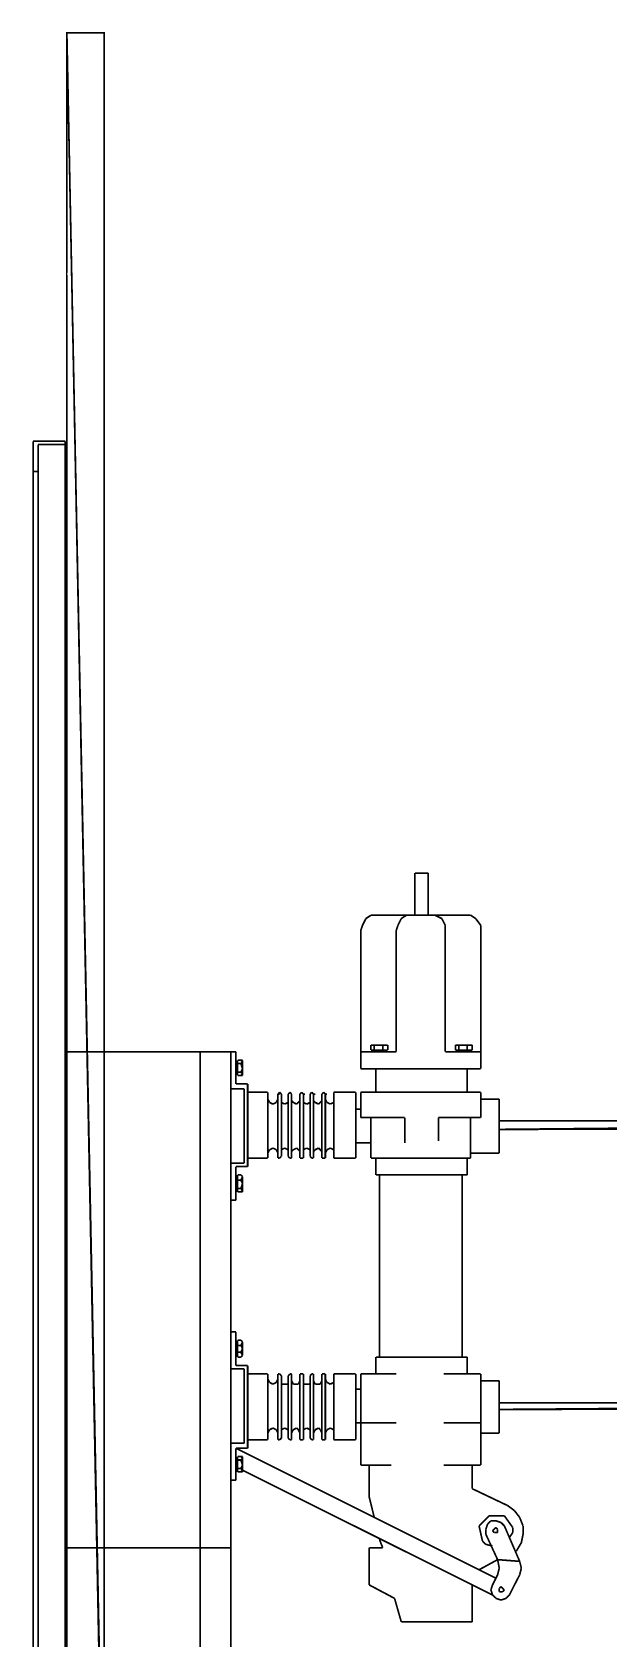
# Model space of a CAD drawing. Header units: metres. Extents: x 3290 to 4536, y 1562 to 1983.
# Drawn here: x 4036.34 to 4044.18, y 1643.27 to 1665.13 of the extents above; entities that cross this region are included whole.
import ezdxf

# ---------------------------------------------------------------- set-up
doc = ezdxf.new("R2010")
doc.units = ezdxf.units.M
for name, color, linetype in [('C00-00-00-BLACK', 7, 'Continuous'), ('C62-64-65', 252, 'Continuous'), ('CC6-C8-CA', 254, 'Continuous'), ('CFF-00-00', 1, 'Continuous')]:
    doc.layers.add(name, color=color, linetype=linetype)

msp = doc.modelspace()

# ---------------------------------------------------------------- linework, layer by layer
at = {"layer": 'C00-00-00-BLACK', "const_width": 0.0229}
for points in [[(4037.318, 1639.55), (4037.318, 1665.123), (4036.813, 1665.123), (4036.813, 1639.55)], [(4036.353, 1659.567), (4036.353, 1640.468)], [(4036.353, 1659.567), (4036.79, 1659.567)], [(4036.79, 1659.567), (4036.79, 1640.468)], [(4036.422, 1659.522), (4036.422, 1640.538)], [(4036.422, 1659.522), (4036.79, 1659.522)], [(4036.353, 1659.155), (4036.422, 1659.155)], [(4041.727, 1653.691), (4041.545, 1653.691)], [(4041.545, 1653.691), (4041.545, 1653.117)], [(4041.727, 1653.691), (4041.545, 1653.691)], [(4041.727, 1653.117), (4041.727, 1653.691)], [(4040.878, 1653.071), (4040.832, 1652.979)], [(4040.947, 1653.117), (4040.878, 1653.071)], [(4041.038, 1653.117), (4040.947, 1653.117)], [(4042.21, 1653.117), (4041.038, 1653.117)], [(4041.038, 1653.117), (4042.21, 1653.117)], [(4041.36, 1653.071), (4041.314, 1652.979)], [(4041.43, 1653.117), (4041.36, 1653.071)], [(4041.522, 1653.117), (4041.43, 1653.117)], [(4041.819, 1653.117), (4041.751, 1653.117)], [(4041.911, 1653.071), (4041.819, 1653.117)], [(4041.958, 1652.979), (4041.911, 1653.071)], [(4042.302, 1653.117), (4042.21, 1653.117)], [(4042.371, 1653.071), (4042.302, 1653.117)], [(4042.44, 1652.979), (4042.371, 1653.071)], [(4040.832, 1652.979), (4040.809, 1652.91)], [(4040.809, 1652.91), (4040.809, 1651.027)], [(4041.314, 1652.979), (4041.291, 1652.91)], [(4041.291, 1651.258), (4041.291, 1652.91)], [(4041.958, 1652.91), (4041.958, 1652.979)], [(4041.958, 1651.258), (4041.958, 1652.91)], [(4042.44, 1652.91), (4042.44, 1652.979)], [(4042.44, 1652.91), (4042.44, 1651.027)], [(4036.79, 1651.258), (4036.79, 1644.509)], [(4039.111, 1651.258), (4036.79, 1651.258)], [(4038.627, 1651.258), (4038.627, 1639.664)], [(4039.041, 1651.258), (4039.041, 1642.558)], [(4039.111, 1650.821), (4039.111, 1651.258)], [(4041.291, 1651.258), (4040.809, 1651.258)], [(4040.97, 1651.35), (4040.947, 1651.35)], [(4040.947, 1651.281), (4040.947, 1651.35)], [(4040.947, 1651.35), (4040.97, 1651.35)], [(4040.947, 1651.35), (4041.153, 1651.35)], [(4040.947, 1651.281), (4041.176, 1651.281)], [(4040.992, 1651.35), (4040.97, 1651.35)], [(4040.97, 1651.281), (4040.97, 1651.258)], [(4040.992, 1651.281), (4040.992, 1651.35)], [(4041.062, 1651.35), (4040.992, 1651.35)], [(4041.107, 1651.35), (4041.062, 1651.35)], [(4041.107, 1651.281), (4041.107, 1651.35)], [(4041.131, 1651.35), (4041.107, 1651.35)], [(4041.176, 1651.35), (4041.131, 1651.35)], [(4041.176, 1651.35), (4041.153, 1651.35)], [(4041.153, 1651.281), (4041.153, 1651.258)], [(4041.176, 1651.281), (4041.176, 1651.35)], [(4041.958, 1651.258), (4042.44, 1651.258)], [(4042.118, 1651.35), (4042.095, 1651.35)], [(4042.095, 1651.281), (4042.095, 1651.35)], [(4042.095, 1651.35), (4042.118, 1651.35)], [(4042.095, 1651.35), (4042.302, 1651.35)], [(4042.095, 1651.281), (4042.325, 1651.281)], [(4042.142, 1651.35), (4042.118, 1651.35)], [(4042.118, 1651.281), (4042.118, 1651.258)], [(4042.142, 1651.281), (4042.142, 1651.35)], [(4042.21, 1651.35), (4042.142, 1651.35)], [(4042.256, 1651.35), (4042.21, 1651.35)], [(4042.256, 1651.281), (4042.256, 1651.35)], [(4042.302, 1651.35), (4042.256, 1651.35)], [(4042.325, 1651.35), (4042.302, 1651.35)], [(4042.325, 1651.35), (4042.302, 1651.35)], [(4042.302, 1651.281), (4042.302, 1651.258)], [(4042.325, 1651.281), (4042.325, 1651.35)], [(4039.111, 1651.121), (4039.111, 1650.959)], [(4039.133, 1651.121), (4039.111, 1651.121)], [(4039.133, 1651.143), (4039.133, 1650.936)], [(4039.179, 1651.143), (4039.133, 1651.143)], [(4039.133, 1651.098), (4039.179, 1651.098)], [(4039.201, 1651.143), (4039.179, 1651.143)], [(4039.201, 1651.121), (4039.179, 1651.143)], [(4039.179, 1651.098), (4039.201, 1651.121)], [(4039.201, 1651.027), (4039.179, 1651.098)], [(4039.179, 1650.981), (4039.201, 1651.027)], [(4039.201, 1651.143), (4039.201, 1650.936)], [(4042.44, 1651.027), (4040.809, 1651.027)], [(4041.015, 1651.027), (4041.015, 1650.707)], [(4042.256, 1651.027), (4042.256, 1650.707)], [(4039.133, 1650.959), (4039.111, 1650.959)], [(4039.271, 1650.821), (4039.111, 1650.821)], [(4039.133, 1650.981), (4039.179, 1650.981)], [(4039.179, 1650.936), (4039.133, 1650.936)], [(4039.201, 1650.959), (4039.179, 1650.981)], [(4039.179, 1650.936), (4039.201, 1650.959)], [(4039.201, 1650.936), (4039.179, 1650.936)], [(4039.271, 1650.821), (4039.271, 1649.696)], [(4039.224, 1650.752), (4039.041, 1650.752)], [(4039.224, 1650.752), (4039.224, 1649.743)], [(4039.545, 1650.707), (4039.271, 1650.707)], [(4039.545, 1650.707), (4039.545, 1649.811)], [(4039.545, 1650.615), (4039.569, 1650.569)], [(4039.66, 1650.569), (4039.683, 1650.615)], [(4039.706, 1650.707), (4039.683, 1650.683)], [(4039.683, 1650.683), (4039.683, 1649.834)], [(4039.683, 1650.683), (4039.706, 1650.683)], [(4039.729, 1650.683), (4039.706, 1650.707)], [(4039.729, 1650.683), (4039.729, 1649.834)], [(4039.729, 1650.592), (4039.729, 1650.569)], [(4039.845, 1650.707), (4039.822, 1650.683)], [(4039.822, 1650.683), (4039.822, 1649.834)], [(4039.822, 1650.569), (4039.822, 1650.592)], [(4039.868, 1650.683), (4039.845, 1650.707)], [(4039.868, 1650.683), (4039.868, 1649.834)], [(4039.868, 1650.592), (4039.891, 1650.569)], [(4039.96, 1650.569), (4039.982, 1650.592)], [(4040.006, 1650.707), (4039.982, 1650.683)], [(4039.982, 1650.683), (4039.982, 1649.834)], [(4040.028, 1650.683), (4040.006, 1650.707)], [(4040.028, 1650.683), (4040.028, 1649.834)], [(4040.028, 1650.683), (4040.051, 1650.683)], [(4040.028, 1650.592), (4040.028, 1650.569)], [(4040.143, 1650.707), (4040.12, 1650.683)], [(4040.12, 1650.683), (4040.12, 1649.834)], [(4040.12, 1650.569), (4040.12, 1650.592)], [(4040.166, 1650.683), (4040.143, 1650.707)], [(4040.166, 1650.683), (4040.166, 1649.834)], [(4040.166, 1650.683), (4040.189, 1650.683)], [(4040.166, 1650.592), (4040.189, 1650.569)], [(4040.258, 1650.569), (4040.28, 1650.592)], [(4040.304, 1650.707), (4040.28, 1650.683)], [(4040.28, 1650.683), (4040.28, 1649.834)], [(4040.327, 1650.683), (4040.304, 1650.707)], [(4040.327, 1650.683), (4040.327, 1649.834)], [(4040.327, 1650.683), (4040.349, 1650.683)], [(4040.327, 1650.615), (4040.349, 1650.569)], [(4040.441, 1650.707), (4040.441, 1649.811)], [(4040.741, 1650.707), (4040.441, 1650.707)], [(4040.441, 1650.569), (4040.441, 1650.615)], [(4040.741, 1650.707), (4040.741, 1649.811)], [(4042.44, 1650.707), (4040.809, 1650.707)], [(4040.809, 1650.707), (4040.809, 1650.363)], [(4042.44, 1650.707), (4042.44, 1650.363)], [(4042.692, 1650.615), (4042.44, 1650.615)], [(4042.692, 1650.615), (4042.692, 1649.88)], [(4039.569, 1650.569), (4039.614, 1650.546)], [(4039.614, 1650.546), (4039.66, 1650.569)], [(4039.729, 1650.569), (4039.774, 1650.546)], [(4039.774, 1650.546), (4039.822, 1650.569)], [(4039.891, 1650.569), (4039.936, 1650.546)], [(4039.936, 1650.546), (4039.96, 1650.569)], [(4040.028, 1650.569), (4040.074, 1650.546)], [(4040.074, 1650.546), (4040.12, 1650.569)], [(4040.189, 1650.569), (4040.235, 1650.546)], [(4040.235, 1650.546), (4040.258, 1650.569)], [(4040.349, 1650.569), (4040.395, 1650.546)], [(4040.395, 1650.546), (4040.441, 1650.569)], [(4040.809, 1650.478), (4040.741, 1650.478)], [(4040.809, 1650.363), (4041.407, 1650.363)], [(4040.947, 1650.363), (4040.947, 1649.811)], [(4041.407, 1650.363), (4041.407, 1650.018)], [(4042.44, 1650.363), (4041.865, 1650.363)], [(4041.865, 1650.363), (4041.865, 1650.042)], [(4042.302, 1650.363), (4042.302, 1649.811)], [(4039.614, 1649.948), (4039.569, 1649.925)], [(4039.66, 1649.925), (4039.614, 1649.948)], [(4039.774, 1649.948), (4039.729, 1649.925)], [(4039.822, 1649.925), (4039.774, 1649.948)], [(4039.936, 1649.948), (4039.891, 1649.925)], [(4039.96, 1649.925), (4039.936, 1649.948)], [(4040.074, 1649.948), (4040.028, 1649.925)], [(4040.12, 1649.925), (4040.074, 1649.948)], [(4040.235, 1649.948), (4040.189, 1649.925)], [(4040.258, 1649.925), (4040.235, 1649.948)], [(4040.395, 1649.948), (4040.349, 1649.925)], [(4040.441, 1649.925), (4040.395, 1649.948)], [(4040.947, 1650.018), (4040.741, 1650.018)], [(4039.224, 1649.743), (4039.041, 1649.743)], [(4039.545, 1649.811), (4039.271, 1649.811)], [(4039.569, 1649.925), (4039.545, 1649.88)], [(4039.683, 1649.88), (4039.66, 1649.925)], [(4039.683, 1649.834), (4039.683, 1649.811)], [(4039.683, 1649.811), (4039.706, 1649.811)], [(4039.706, 1649.811), (4039.729, 1649.834)], [(4039.729, 1649.925), (4039.729, 1649.903)], [(4039.822, 1649.903), (4039.822, 1649.925)], [(4039.822, 1649.834), (4039.845, 1649.811)], [(4039.845, 1649.811), (4039.868, 1649.811)], [(4039.891, 1649.925), (4039.868, 1649.903)], [(4039.868, 1649.811), (4039.868, 1649.834)], [(4039.982, 1649.903), (4039.96, 1649.925)], [(4039.982, 1649.834), (4039.982, 1649.811)], [(4039.982, 1649.811), (4040.028, 1649.811)], [(4040.028, 1649.925), (4040.028, 1649.903)], [(4040.028, 1649.811), (4040.028, 1649.834)], [(4040.12, 1649.903), (4040.12, 1649.925)], [(4040.12, 1649.834), (4040.143, 1649.811)], [(4040.143, 1649.811), (4040.166, 1649.811)], [(4040.189, 1649.925), (4040.166, 1649.903)], [(4040.166, 1649.811), (4040.166, 1649.834)], [(4040.28, 1649.903), (4040.258, 1649.925)], [(4040.28, 1649.834), (4040.28, 1649.811)], [(4040.28, 1649.811), (4040.327, 1649.811)], [(4040.349, 1649.925), (4040.327, 1649.88)], [(4040.327, 1649.811), (4040.327, 1649.834)], [(4040.441, 1649.88), (4040.441, 1649.925)], [(4040.741, 1649.811), (4040.441, 1649.811)], [(4042.302, 1649.811), (4040.947, 1649.811)], [(4041.015, 1649.811), (4041.015, 1649.582)], [(4042.256, 1649.811), (4042.256, 1649.582)], [(4042.692, 1649.88), (4042.302, 1649.88)], [(4039.111, 1649.696), (4039.111, 1649.238)], [(4039.271, 1649.696), (4039.111, 1649.696)], [(4039.111, 1649.559), (4039.111, 1649.375)], [(4039.133, 1649.559), (4039.111, 1649.559)], [(4039.133, 1649.582), (4039.133, 1649.352)], [(4039.133, 1649.582), (4039.179, 1649.582)], [(4039.133, 1649.512), (4039.179, 1649.512)], [(4039.201, 1649.559), (4039.179, 1649.582)], [(4039.179, 1649.582), (4039.201, 1649.559)], [(4039.179, 1649.512), (4039.201, 1649.559)], [(4039.201, 1649.467), (4039.179, 1649.512)], [(4039.201, 1649.559), (4039.201, 1649.352)], [(4042.256, 1649.582), (4041.015, 1649.582)], [(4041.062, 1649.582), (4041.062, 1647.103)], [(4042.188, 1649.582), (4042.188, 1647.103)], [(4039.111, 1649.375), (4039.133, 1649.375)], [(4039.133, 1649.398), (4039.179, 1649.398)], [(4039.133, 1649.352), (4039.179, 1649.352)], [(4039.179, 1649.398), (4039.201, 1649.467)], [(4039.201, 1649.375), (4039.179, 1649.398)], [(4039.179, 1649.352), (4039.201, 1649.375)], [(4039.179, 1649.352), (4039.201, 1649.352)], [(4039.111, 1649.238), (4039.041, 1649.238)], [(4039.041, 1647.447), (4039.111, 1647.447)], [(4039.111, 1647.447), (4039.111, 1646.988)], [(4039.111, 1647.309), (4039.111, 1647.126)], [(4039.133, 1647.309), (4039.111, 1647.309)], [(4039.133, 1647.332), (4039.133, 1647.103)], [(4039.133, 1647.332), (4039.179, 1647.332)], [(4039.201, 1647.309), (4039.179, 1647.332)], [(4039.179, 1647.332), (4039.201, 1647.309)], [(4039.179, 1647.263), (4039.201, 1647.309)], [(4039.201, 1647.309), (4039.201, 1647.126)], [(4039.111, 1647.126), (4039.133, 1647.126)], [(4039.133, 1647.263), (4039.179, 1647.263)], [(4039.133, 1647.171), (4039.179, 1647.171)], [(4039.133, 1647.103), (4039.179, 1647.103)], [(4039.201, 1647.218), (4039.179, 1647.263)], [(4039.179, 1647.171), (4039.201, 1647.218)], [(4039.201, 1647.126), (4039.179, 1647.171)], [(4039.179, 1647.103), (4039.201, 1647.126)], [(4039.179, 1647.103), (4039.201, 1647.126)], [(4042.256, 1647.103), (4041.015, 1647.103)], [(4041.015, 1647.103), (4041.015, 1646.874)], [(4042.256, 1647.103), (4042.256, 1646.874)], [(4039.224, 1646.942), (4039.041, 1646.942)], [(4039.271, 1646.988), (4039.111, 1646.988)], [(4039.224, 1646.942), (4039.224, 1645.932)], [(4039.271, 1646.988), (4039.271, 1645.863)], [(4039.271, 1646.874), (4039.271, 1645.978)], [(4039.545, 1646.874), (4039.271, 1646.874)], [(4039.545, 1646.874), (4039.545, 1645.978)], [(4039.706, 1646.874), (4039.683, 1646.874)], [(4039.683, 1646.874), (4039.683, 1646.85)], [(4039.729, 1646.85), (4039.706, 1646.874)], [(4039.845, 1646.874), (4039.822, 1646.85)], [(4039.868, 1646.874), (4039.845, 1646.874)], [(4039.868, 1646.85), (4039.868, 1646.874)], [(4040.028, 1646.874), (4039.982, 1646.874)], [(4039.982, 1646.874), (4039.982, 1646.85)], [(4040.028, 1646.85), (4040.028, 1646.874)], [(4040.143, 1646.874), (4040.12, 1646.85)], [(4040.166, 1646.874), (4040.143, 1646.874)], [(4040.166, 1646.85), (4040.166, 1646.874)], [(4040.327, 1646.874), (4040.28, 1646.874)], [(4040.28, 1646.874), (4040.28, 1646.85)], [(4040.327, 1646.85), (4040.327, 1646.874)], [(4040.441, 1646.874), (4040.441, 1645.978)], [(4040.741, 1646.874), (4040.441, 1646.874)], [(4040.741, 1646.874), (4040.741, 1645.978)], [(4040.809, 1646.874), (4040.809, 1645.634)], [(4041.291, 1646.874), (4040.809, 1646.874)], [(4042.44, 1646.874), (4041.934, 1646.874)], [(4042.44, 1646.874), (4042.44, 1645.634)], [(4039.545, 1646.805), (4039.569, 1646.759)], [(4039.569, 1646.759), (4039.614, 1646.735)], [(4039.614, 1646.735), (4039.66, 1646.759)], [(4039.66, 1646.759), (4039.683, 1646.805)], [(4039.683, 1646.85), (4039.683, 1646)], [(4039.729, 1646.85), (4039.729, 1646)], [(4039.729, 1646.782), (4039.729, 1646.735)], [(4039.729, 1646.735), (4039.774, 1646.735)], [(4039.774, 1646.735), (4039.822, 1646.735)], [(4039.822, 1646.85), (4039.822, 1646)], [(4039.822, 1646.735), (4039.822, 1646.782)], [(4039.868, 1646.85), (4039.868, 1646)], [(4039.868, 1646.782), (4039.891, 1646.735)], [(4039.891, 1646.735), (4039.936, 1646.735)], [(4039.936, 1646.735), (4039.96, 1646.735)], [(4039.96, 1646.735), (4039.982, 1646.782)], [(4039.982, 1646.85), (4039.982, 1646)], [(4040.028, 1646.85), (4040.028, 1646)], [(4040.028, 1646.782), (4040.028, 1646.735)], [(4040.028, 1646.735), (4040.074, 1646.735)], [(4040.074, 1646.735), (4040.12, 1646.735)], [(4040.12, 1646.85), (4040.12, 1646)], [(4040.12, 1646.735), (4040.12, 1646.782)], [(4040.166, 1646.85), (4040.166, 1646)], [(4040.166, 1646.782), (4040.189, 1646.735)], [(4040.189, 1646.735), (4040.235, 1646.735)], [(4040.235, 1646.735), (4040.258, 1646.735)], [(4040.258, 1646.735), (4040.28, 1646.782)], [(4040.28, 1646.85), (4040.28, 1646)], [(4040.327, 1646.85), (4040.327, 1646)], [(4040.327, 1646.805), (4040.349, 1646.759)], [(4040.349, 1646.759), (4040.395, 1646.735)], [(4040.395, 1646.735), (4040.441, 1646.759)], [(4040.441, 1646.759), (4040.441, 1646.805)], [(4040.809, 1646.665), (4040.741, 1646.665)], [(4042.692, 1646.782), (4042.44, 1646.782)], [(4042.692, 1646.07), (4042.692, 1646.782)], [(4042.692, 1646.483), (4042.692, 1646.368)], [(4039.569, 1646.115), (4039.545, 1646.07)], [(4039.614, 1646.138), (4039.569, 1646.115)], [(4039.66, 1646.115), (4039.614, 1646.138)], [(4039.683, 1646.07), (4039.66, 1646.115)], [(4039.683, 1646), (4039.683, 1645.978)], [(4039.706, 1645.978), (4039.729, 1646)], [(4039.774, 1646.138), (4039.729, 1646.115)], [(4039.729, 1646.115), (4039.729, 1646.07)], [(4039.822, 1646.115), (4039.774, 1646.138)], [(4039.822, 1646.07), (4039.822, 1646.115)], [(4039.822, 1646), (4039.845, 1645.978)], [(4039.891, 1646.115), (4039.868, 1646.07)], [(4039.868, 1645.978), (4039.868, 1646)], [(4039.936, 1646.138), (4039.891, 1646.115)], [(4039.96, 1646.115), (4039.936, 1646.138)], [(4039.982, 1646.07), (4039.96, 1646.115)], [(4039.982, 1646), (4039.982, 1645.978)], [(4040.074, 1646.138), (4040.028, 1646.115)], [(4040.028, 1646.115), (4040.028, 1646.07)], [(4040.028, 1645.978), (4040.028, 1646)], [(4040.12, 1646.115), (4040.074, 1646.138)], [(4040.12, 1646.07), (4040.12, 1646.115)], [(4040.12, 1646), (4040.143, 1645.978)], [(4040.189, 1646.115), (4040.166, 1646.07)], [(4040.166, 1645.978), (4040.166, 1646)], [(4040.235, 1646.138), (4040.189, 1646.115)], [(4040.258, 1646.115), (4040.235, 1646.138)], [(4040.28, 1646.07), (4040.258, 1646.115)], [(4040.28, 1646), (4040.28, 1645.978)], [(4040.349, 1646.115), (4040.327, 1646.07)], [(4040.327, 1645.978), (4040.327, 1646)], [(4040.395, 1646.138), (4040.349, 1646.115)], [(4040.441, 1646.115), (4040.395, 1646.138)], [(4040.441, 1646.07), (4040.441, 1646.115)], [(4040.809, 1646.207), (4040.741, 1646.207)], [(4041.291, 1646.207), (4040.809, 1646.207)], [(4042.44, 1646.207), (4041.934, 1646.207)], [(4042.44, 1646.07), (4042.692, 1646.07)], [(4039.224, 1645.932), (4039.041, 1645.932)], [(4042.646, 1644.095), (4039.111, 1645.863)], [(4039.271, 1645.863), (4039.111, 1645.863)], [(4039.111, 1645.863), (4039.111, 1645.427)], [(4039.545, 1645.978), (4039.271, 1645.978)], [(4039.683, 1645.978), (4039.706, 1645.978)], [(4039.845, 1645.978), (4039.868, 1645.978)], [(4039.982, 1645.978), (4040.028, 1645.978)], [(4040.143, 1645.978), (4040.166, 1645.978)], [(4040.28, 1645.978), (4040.327, 1645.978)], [(4040.741, 1645.978), (4040.441, 1645.978)], [(4039.111, 1645.726), (4039.111, 1645.564)], [(4039.133, 1645.726), (4039.111, 1645.726)], [(4039.133, 1645.564), (4039.111, 1645.564)], [(4039.133, 1645.749), (4039.133, 1645.541)], [(4039.179, 1645.749), (4039.133, 1645.749)], [(4039.133, 1645.703), (4039.179, 1645.703)], [(4039.133, 1645.588), (4039.179, 1645.588)], [(4039.201, 1645.749), (4039.179, 1645.749)], [(4039.201, 1645.726), (4039.179, 1645.749)], [(4039.179, 1645.703), (4039.201, 1645.726)], [(4039.201, 1645.634), (4039.179, 1645.703)], [(4039.179, 1645.588), (4039.201, 1645.634)], [(4039.201, 1645.564), (4039.179, 1645.588)], [(4039.179, 1645.541), (4039.201, 1645.564)], [(4039.201, 1645.749), (4039.201, 1645.541)], [(4042.6, 1643.866), (4039.201, 1645.564)], [(4041.222, 1645.634), (4040.809, 1645.634)], [(4040.924, 1645.634), (4040.924, 1645.197)], [(4042.44, 1645.634), (4041.934, 1645.634)], [(4042.325, 1645.634), (4042.325, 1645.312)], [(4039.111, 1645.427), (4039.041, 1645.427)], [(4039.179, 1645.541), (4039.133, 1645.541)], [(4039.201, 1645.541), (4039.179, 1645.541)], [(4040.924, 1645.197), (4040.992, 1644.922)], [(4042.325, 1645.312), (4042.807, 1645.082)], [(4042.554, 1644.944), (4042.417, 1644.807)], [(4042.761, 1644.944), (4042.554, 1644.944)], [(4042.875, 1644.784), (4042.761, 1644.944)], [(4042.898, 1645.014), (4042.807, 1645.082)], [(4042.969, 1644.922), (4042.898, 1645.014)], [(4043.015, 1644.807), (4042.969, 1644.922)], [(4042.417, 1644.807), (4042.463, 1644.601)], [(4042.532, 1644.83), (4042.509, 1644.761)], [(4042.509, 1644.761), (4042.509, 1644.693)], [(4042.509, 1644.693), (4042.669, 1644.347)], [(4042.578, 1644.876), (4042.532, 1644.83)], [(4042.646, 1644.876), (4042.578, 1644.876)], [(4042.623, 1644.761), (4042.6, 1644.738)], [(4042.6, 1644.738), (4042.623, 1644.715)], [(4042.646, 1644.784), (4042.623, 1644.761)], [(4042.623, 1644.715), (4042.646, 1644.715)], [(4042.715, 1644.853), (4042.646, 1644.876)], [(4042.669, 1644.761), (4042.646, 1644.784)], [(4042.646, 1644.715), (4042.669, 1644.715)], [(4042.669, 1644.738), (4042.669, 1644.761)], [(4042.669, 1644.715), (4042.669, 1644.738)], [(4042.761, 1644.807), (4042.715, 1644.853)], [(4042.761, 1644.807), (4042.969, 1644.324)], [(4042.829, 1644.647), (4042.875, 1644.715)], [(4042.875, 1644.715), (4042.875, 1644.784)], [(4042.992, 1644.578), (4043.015, 1644.693)], [(4043.015, 1644.693), (4043.015, 1644.807)], [(4038.627, 1644.509), (4036.79, 1644.509)], [(4038.627, 1644.509), (4039.041, 1644.509)], [(4040.924, 1644.509), (4041.107, 1644.509)], [(4040.924, 1644.509), (4040.924, 1644.003)], [(4041.107, 1644.509), (4041.062, 1644.624)], [(4042.463, 1644.601), (4042.509, 1644.555)], [(4042.509, 1644.555), (4042.6, 1644.532)], [(4042.923, 1644.462), (4042.992, 1644.578)], [(4042.417, 1644.209), (4042.669, 1644.347)], [(4042.969, 1644.324), (4042.669, 1644.347)], [(4042.692, 1644.232), (4042.669, 1644.347)], [(4042.992, 1644.232), (4042.969, 1644.324)], [(4042.669, 1644.141), (4042.6, 1644.003)], [(4042.669, 1644.141), (4042.692, 1644.232)], [(4042.969, 1644.141), (4042.829, 1643.866)], [(4042.969, 1644.141), (4042.992, 1644.232)], [(4040.924, 1644.003), (4041.268, 1643.82)], [(4041.268, 1643.82), (4041.36, 1643.499)], [(4042.325, 1644.003), (4042.325, 1643.499)], [(4042.6, 1644.003), (4042.578, 1643.935)], [(4042.578, 1643.935), (4042.6, 1643.866)], [(4042.6, 1643.866), (4042.646, 1643.82)], [(4042.646, 1643.82), (4042.715, 1643.797)], [(4042.715, 1643.98), (4042.692, 1643.958)], [(4042.692, 1643.958), (4042.692, 1643.911)], [(4042.692, 1643.911), (4042.738, 1643.911)], [(4042.738, 1643.958), (4042.715, 1643.98)], [(4042.715, 1643.797), (4042.783, 1643.82)], [(4042.761, 1643.935), (4042.738, 1643.958)], [(4042.738, 1643.911), (4042.761, 1643.935)], [(4042.783, 1643.82), (4042.829, 1643.866)], [(4042.325, 1643.499), (4041.36, 1643.499)]]:
    msp.add_lwpolyline(points, dxfattribs=at)
at = {"layer": 'C62-64-65', "const_width": 0.0229}
for points in [[(4037.318, 1665.123), (4036.813, 1665.123), (4037.318, 1639.802), (4037.318, 1665.123)], [(4036.813, 1665.123), (4037.318, 1639.802), (4036.813, 1639.802), (4036.813, 1665.123)]]:
    msp.add_lwpolyline(points, close=True, dxfattribs=at)
at = {"layer": 'C62-64-65'}
for points in [[(4037.318, 1665.123), (4036.813, 1665.123), (4037.318, 1639.802), (4037.318, 1665.123)], [(4036.813, 1665.123), (4037.318, 1639.802), (4036.813, 1639.802), (4036.813, 1665.123)]]:
    msp.add_lwpolyline(points, close=True, dxfattribs=at)
at = {"layer": 'CC6-C8-CA', "const_width": 0.0229}
for points in [[(4037.318, 1665.123), (4036.813, 1665.123), (4037.318, 1639.55), (4037.318, 1665.123)], [(4036.813, 1665.123), (4037.318, 1639.55), (4036.813, 1639.55), (4036.813, 1665.123)]]:
    msp.add_lwpolyline(points, close=True, dxfattribs=at)
at = {"layer": 'CC6-C8-CA'}
for points in [[(4037.318, 1665.123), (4036.813, 1665.123), (4037.318, 1639.55), (4037.318, 1665.123)], [(4036.813, 1665.123), (4037.318, 1639.55), (4036.813, 1639.55), (4036.813, 1665.123)]]:
    msp.add_lwpolyline(points, close=True, dxfattribs=at)
at = {"layer": 'CFF-00-00', "const_width": 0.0229}
for points in [[(4042.692, 1650.317), (4042.692, 1650.202), (4054.475, 1650.317), (4042.692, 1650.317)], [(4042.692, 1650.202), (4054.475, 1650.317), (4054.475, 1650.202), (4042.692, 1650.202)], [(4042.692, 1646.483), (4042.692, 1646.391), (4054.475, 1646.483), (4042.692, 1646.483)], [(4042.692, 1646.391), (4054.475, 1646.483), (4054.475, 1646.391), (4042.692, 1646.391)]]:
    msp.add_lwpolyline(points, close=True, dxfattribs=at)
at = {"layer": 'CFF-00-00'}
for points in [[(4042.692, 1650.317), (4042.692, 1650.202), (4054.475, 1650.317), (4042.692, 1650.317)], [(4042.692, 1650.202), (4054.475, 1650.317), (4054.475, 1650.202), (4042.692, 1650.202)], [(4042.692, 1646.483), (4042.692, 1646.391), (4054.475, 1646.483), (4042.692, 1646.483)], [(4042.692, 1646.391), (4054.475, 1646.483), (4054.475, 1646.391), (4042.692, 1646.391)]]:
    msp.add_lwpolyline(points, close=True, dxfattribs=at)

doc.saveas('drawing.dxf')
